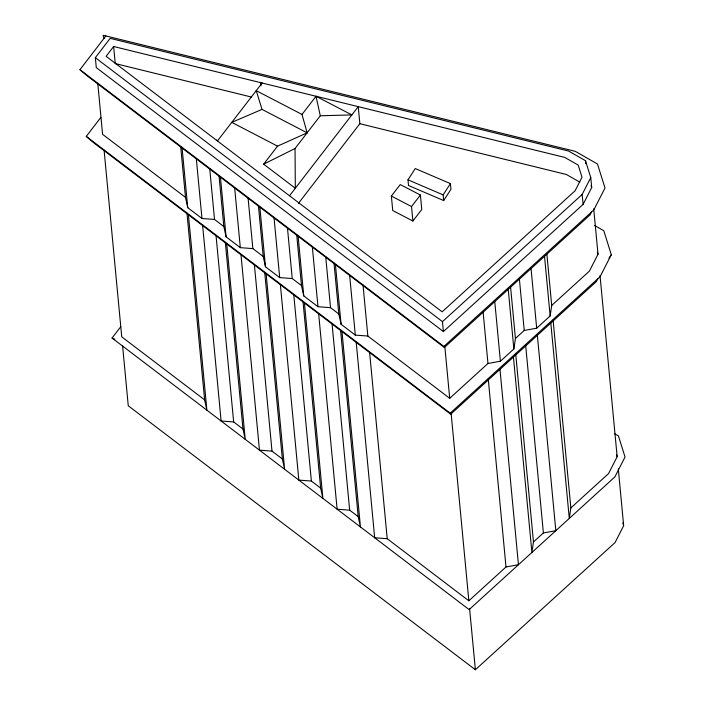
<?xml version="1.0" encoding="UTF-8"?>
<svg xmlns="http://www.w3.org/2000/svg" width="705" height="705" viewBox="0 0 705 705"><rect width="100%" height="100%" fill="white"/><g stroke="black" fill="none" stroke-linecap="round" stroke-linejoin="round"><path stroke-width="1.06" d="M334.003 263.027L338.814 313.972L341.079 324.282L355.302 335.104L367.843 336.047L449.711 398.307L487.966 363.48L500.4 361.233L513.866 348.975L515.434 338.47L510.517 286.433M515.434 338.47L524.247 330.442L536.69 328.195L550.147 315.937L551.715 305.432L546.798 253.395M515.734 354.21L533.473 541.96L531.905 552.473L513.434 357.082M553.108 320.176L570.856 507.917L569.288 518.431L550.816 323.049M443.401 331.579L442.467 321.639L582.154 194.448L590.764 177.572L585.485 160.696L568.574 151.055L110.174 38.352L95.342 57.66L96.285 67.609L443.401 331.579L583.088 204.397L591.707 187.521L590.764 177.572M591.557 211.967L590.103 214.805L444.37 347.503L87.27 75.937L79.965 69.672L105.865 35.937M593.707 208.715L598.007 254.241L589.398 271.117L551.715 305.432M597.866 278.687L596.412 281.533L450.68 414.232L93.58 142.666L86.266 136.4L100.886 117.365M594.553 225.459L603.797 230.729L611.305 254.717L600.087 276.686L450.204 413.165L450.68 414.232M600.025 275.54L617.157 456.734L608.538 473.61L570.856 507.917M407.983 179.819L415.254 168.548L450.416 183.608L450.953 189.284L443.674 200.564L408.512 185.494L407.983 179.819L443.137 194.888L443.674 200.564M443.137 194.888L450.416 183.608M608.935 258.18L611.305 254.717M113.628 46.504L106.111 56.294L442.141 311.839L575.104 190.773L581.995 177.255L578.188 165.076L564.758 157.426L113.628 46.504L115.241 63.565L251.65 97.096M614.619 433.751L618.435 435.928L625.035 457.016L614.883 476.915L469.142 609.613L112.051 338.048L120.74 326.732M262.119 83.014L217.581 140.771L216.373 140.145M320.29 115.77L351.865 114.906L316.016 96.268L320.29 115.77L295.051 148.499L295.316 188.253L263.652 164.168L277.541 146.155L307.133 132.84L302.004 114.439L256.232 90.645L262.022 109.39L307.133 132.84M302.004 114.439L316.016 96.268M289.517 195.77L358.237 106.649L359.85 123.701L298.471 203.313M391.372 196.069L400.246 184.56L420.4 195.038L421.766 209.5L412.892 221.009L392.738 210.531L391.372 196.069L411.526 206.547L412.892 221.009M411.526 206.547L420.4 195.038M444.37 347.503L443.894 346.437L593.777 209.967L604.996 187.997L597.487 164.009L575.298 151.355L103.08 35.25L104.067 38.352M356.21 342.383L374.672 537.774L387.221 538.717L468.851 600.801L506.005 566.97L518.448 564.723L499.977 369.341M533.473 541.96L543.388 532.936L555.831 530.689L537.36 335.298M122.573 345.697L128.257 405.772L475.373 669.75L615.06 542.559L623.669 525.683L618.303 468.887M263.652 164.168L295.051 148.499M262.022 109.39L231.778 122.362L277.541 146.155M180.674 146.428L185.485 197.374L187.75 207.684L201.974 218.497L214.514 219.449L223.829 226.534L226.094 236.845L240.317 247.658L252.857 248.609L263.212 256.479L265.477 266.79L279.7 277.611L292.24 278.554L301.502 285.595L303.758 295.906L317.981 306.719L330.53 307.671L338.814 313.972M226.763 243.948L245.234 439.338L242.978 429.028L233.655 421.942L221.114 420.991L202.643 225.609M266.146 273.901L284.617 469.283L282.352 458.973L271.998 451.103L259.458 450.151L240.987 254.769M304.428 303.009L322.899 498.4L320.643 488.089L311.381 481.048L298.841 480.105L280.37 284.714M341.978 331.57L360.449 526.952L358.193 516.642L349.671 510.164L337.122 509.213L318.651 313.831M359.85 123.701L566.371 174.479L579.801 182.137M112.051 338.048L114.836 339.246M261.899 83.296L260.691 82.661L260.991 85.86M95.342 57.66L442.467 321.639M79.965 69.672L443.894 346.437M185.485 197.374L102.595 134.329L97.775 83.384M86.266 136.4L450.204 413.165M188.42 214.787L206.891 410.178L204.626 399.867L121.736 336.823L104.093 150.174M591.081 185.538L591.707 187.521M597.391 252.258L598.007 254.241M616.531 454.751L617.157 456.734M622.788 522.872L623.379 524.749M585.485 160.696L585.767 163.683M582.154 194.448L583.088 204.397M544.516 256.32L550.147 315.937M531.05 268.579L536.69 328.195M519.329 278.413L524.247 330.442M525.648 345.186L543.388 532.936M508.226 289.358L513.866 348.975M494.769 301.617L500.4 361.233M483.048 311.443L487.966 363.48M488.265 379.219L506.005 566.97M444.793 346.278L449.711 398.307M451.103 413.051L468.851 600.801M469.592 608.582L475.373 669.75M369.579 352.068L387.221 538.717M363.031 285.102L367.843 336.047M349.662 275.488L355.302 335.104M335.439 264.666L341.079 324.282M340.55 329.993L358.193 516.642M325.71 256.726L330.53 307.671M332.029 323.507L349.671 510.164M312.35 247.102L317.981 306.719M298.127 236.29L303.758 295.906M296.682 234.65L301.502 285.595M303 301.432L320.643 488.089M287.429 227.609L292.24 278.554M293.738 294.399L311.381 481.048M274.06 217.995L279.7 277.611M259.837 207.173L265.477 266.79M258.4 205.534L263.212 256.479M264.71 272.324L282.352 458.973M248.045 197.664L252.857 248.609M254.355 264.445L271.998 451.103M234.677 188.041L240.317 247.658M220.453 177.228L226.094 236.845M219.017 175.589L223.829 226.534M225.327 242.37L242.978 429.028M209.702 168.504L214.514 219.449M216.012 235.285L233.655 421.942M196.334 158.881L201.974 218.497M182.11 148.068L187.75 207.684M186.984 213.21L204.626 399.867"/></g></svg>
